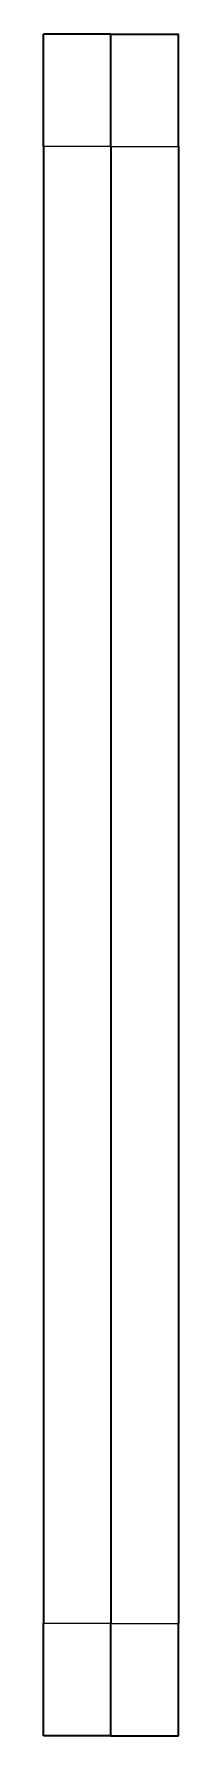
# Model space of a CAD drawing. Extents: x 321 to 857, y 218 to 648.
# Drawn here: x 546.5 to 552.5, y 289.1 to 364.8 of the extents above; entities that cross this region are included whole.
import ezdxf

# ---------------------------------------------------------------- set-up
doc = ezdxf.new("R2010")
doc.units = 0

msp = doc.modelspace()

# ---------------------------------------------------------------- linework, layer by layer
at = {"color": 7, "lineweight": 35, "ltscale": 0.075}
for p, q in [((549.48, 364.839), (546.48, 364.839)), ((549.48, 364.839), (552.48, 364.839)), ((549.48, 289.079), (546.48, 289.079)), ((549.48, 289.079), (552.48, 289.079))]:
    msp.add_line(p, q, dxfattribs=at)
at = {"color": 7, "lineweight": 35, "ltscale": 0.125}
for p, q in [((546.48, 359.839), (546.48, 364.839)), ((549.48, 359.839), (549.48, 364.839)), ((549.48, 359.839), (549.48, 364.839)), ((552.48, 359.839), (552.48, 364.839)), ((546.48, 289.079), (546.48, 294.079)), ((549.48, 289.079), (549.48, 294.079)), ((549.48, 289.079), (549.48, 294.079)), ((552.48, 289.079), (552.48, 294.079))]:
    msp.add_line(p, q, dxfattribs=at)
at = {"color": 7, "lineweight": 13, "ltscale": 0.075}
for p, q in [((549.48, 359.839), (546.48, 359.839)), ((549.48, 359.839), (552.48, 359.839)), ((549.48, 294.079), (546.48, 294.079)), ((549.48, 294.079), (552.48, 294.079))]:
    msp.add_line(p, q, dxfattribs=at)
at = {"color": 7, "lineweight": 35}
for p, q in [((546.48, 359.839), (546.48, 294.079)), ((549.48, 359.839), (549.48, 294.079)), ((549.48, 359.839), (549.48, 294.079)), ((552.48, 359.839), (552.48, 294.079))]:
    msp.add_line(p, q, dxfattribs=at)

doc.saveas('drawing.dxf')
